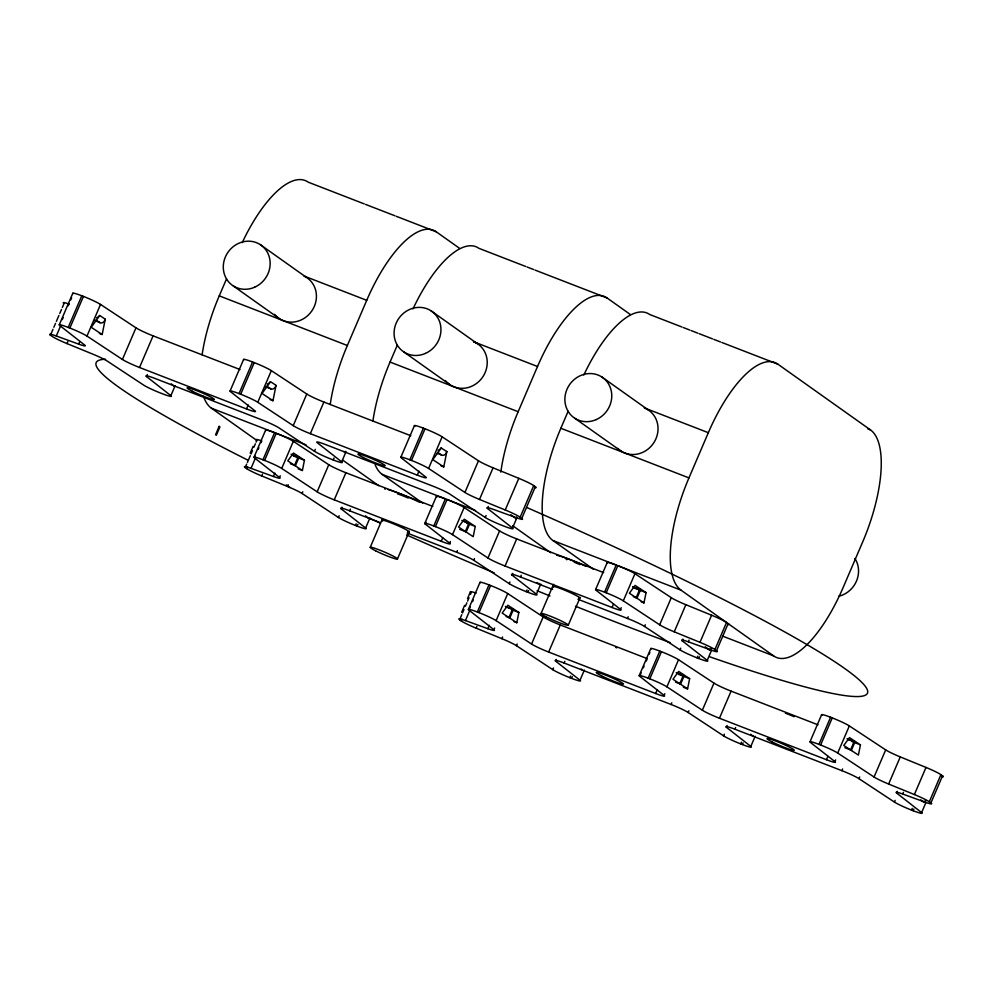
<?xml version="1.0" encoding="UTF-8"?>
<svg xmlns="http://www.w3.org/2000/svg" width="993" height="993" viewBox="0 0 993 993"><rect width="100%" height="100%" fill="white"/><g stroke="black" fill="none" stroke-linecap="round" stroke-linejoin="round"><path stroke-width="1.49" d="M446.838 451.604L441.277 448.029M102.18 334.517L105.246 319.15L99.759 315.526L91.207 327.28L102.18 334.517L99.374 333.425M272.976 400.7L276.042 385.334L270.568 381.722L262.015 393.476L272.976 400.7L270.183 399.62M302.393 470.496L304.441 460.243L293.481 453.019L287.784 460.851L302.393 470.496L298.161 468.857M440.979 465.816L443.772 466.896L446.85 451.53M475.25 526.439L473.202 536.679L458.58 527.035L464.277 519.202L475.25 526.439L466.921 523.212M516.794 622.71L518.842 612.458L507.882 605.234L502.173 613.066L516.794 622.71L513.964 621.606M643.998 602.875L646.046 592.635L635.086 585.398L629.376 593.231L643.998 602.875L641.18 601.783M687.59 688.894L689.639 678.653L678.678 671.417L672.981 679.249L687.59 688.894L683.358 687.255M860.447 744.849L858.399 755.09L843.777 745.445L849.474 737.613L860.447 744.849L852.131 741.622M174.669 385.793L174.507 386.414L172.621 384.936M345.626 451.356L345.303 452.609L343.888 451.492M516.596 516.919L516.112 518.793L512.338 515.839M538.951 583.363L538.156 583.487M709.921 648.925L709.585 650.179L706.445 647.709M753.352 735.565L753.178 736.198L751.924 735.217M924.309 801.14L923.986 802.394L920.834 799.924M175.116 385.768L170.883 395.648A14.808 1.291 23.2 0 1 162.418 393.762L160.767 393.129A14.808 1.291 23.2 0 1 143.662 385.098L107.318 361.129A14.808 1.291 23.2 0 0 92.734 354.104L67.003 343.59A14.808 1.291 23.2 0 1 52.083 336.342L50.457 335.2L53.001 329.266M53.845 327.28L55.546 323.333M56.39 321.347L58.935 315.426M59.779 313.44L61.479 309.493M62.323 307.507L64.024 303.56A14.808 1.291 23.2 0 1 68.927 304.019M59.27 324.823L72.837 293.183M62.298 319.597L63.155 317.623M68.232 305.757L69.076 303.784M70.776 299.824L71.62 297.85M50.457 335.2A14.808 1.291 23.2 0 1 56.291 335.994L60.523 326.101M56.291 335.994L78.67 344.124A14.808 1.291 23.2 0 0 84.777 345.117L59.754 325.53A14.808 1.291 23.2 0 1 68.219 327.417L81.786 295.777L83.437 296.423A14.808 1.291 23.2 0 1 100.529 304.441L135.979 327.827A14.808 1.291 23.2 0 0 153.083 335.845L239.996 369.533M68.219 327.417L69.87 328.062L83.437 296.423M67.003 343.59L67.847 341.617M78.67 344.124L79.514 342.138M414.925 426.282A14.808 1.291 23.2 0 1 423.378 428.169L425.029 428.802A14.808 1.291 23.2 0 1 442.133 436.821L478.477 460.802A14.808 1.291 23.2 0 0 493.062 467.827L518.805 478.341A14.808 1.291 23.2 0 1 533.725 485.589L535.339 486.731L521.784 518.371L520.158 517.229A14.808 1.291 23.2 0 0 505.238 509.98L479.507 499.454A14.808 1.291 23.2 0 1 464.923 492.441L428.579 468.46A14.808 1.291 23.2 0 0 411.474 460.442L409.824 459.809A14.808 1.291 23.2 0 0 401.358 457.922L425.761 477.025A14.808 1.291 23.2 0 1 417.296 475.138L310.325 433.68A14.808 1.291 23.2 0 1 293.22 425.649L257.77 402.277A14.808 1.291 23.2 0 0 240.678 394.246L239.028 393.613A14.808 1.291 23.2 0 0 230.562 391.726L254.965 410.829A14.808 1.291 23.2 0 1 246.5 408.942L139.517 367.484A14.808 1.291 23.2 0 1 122.412 359.466L86.974 336.081L100.529 304.441M122.412 359.466L135.979 327.827M139.517 367.484L153.083 335.845M170.883 395.648L146.48 376.546L147.324 374.572M202.125 354.836A98.717 36.84 -68.8 0 1 219.254 295.864L226.516 278.921M230.078 391.019L243.633 359.379M239.028 393.613L252.582 361.973L254.233 362.619A14.808 1.291 23.2 0 1 271.337 370.637L306.775 394.022A14.808 1.291 23.2 0 0 323.879 402.041L410.804 435.728M240.678 394.246L254.233 362.619M246.5 408.942L248.188 404.983M257.77 402.277L271.337 370.637M250.199 453.193L253.103 446.416M369.979 517.837L365.623 528.015A14.808 1.291 23.2 0 1 357.157 526.129L355.506 525.483A14.808 1.291 23.2 0 1 338.402 517.465L302.058 493.484A14.808 1.291 23.2 0 0 287.474 486.471L261.742 475.957A14.808 1.291 23.2 0 1 246.823 468.708L245.197 467.554L246.649 464.165M247.381 462.477L250.286 455.688M251.006 454L252.458 450.611M253.91 447.222L255.362 443.834M256.095 442.133L256.827 440.445A14.808 1.291 23.2 0 1 261.78 440.917L261.035 442.642M246.823 468.708L247.542 467.008M254.009 457.19L265.64 430.068M280.249 475.796L279.517 477.484L254.493 457.897L255.226 456.197M258.13 449.419L258.863 447.731M245.197 467.554A14.808 1.291 23.2 0 1 251.03 468.348L255.387 458.183M254.493 457.897A14.808 1.291 23.2 0 1 262.959 459.784L274.589 432.663A14.808 1.291 23.2 0 0 265.876 430.565M262.959 459.784L264.61 460.417L276.24 433.308A14.808 1.291 23.2 0 1 293.332 441.326L328.782 464.712A14.808 1.291 23.2 0 0 345.887 472.73L432.799 506.418M261.742 475.957L262.462 474.257M293.22 425.649L306.775 394.022M251.03 468.348L273.41 476.479L274.862 473.09M450.425 541.495L449.705 543.196A14.808 1.291 23.2 0 1 441.24 541.309L334.256 499.851A14.808 1.291 23.2 0 1 317.152 491.82L281.714 468.448L293.332 441.326M298.148 456.979L298.918 457.525L295.331 465.891L294.561 465.345L298.148 456.979L291.023 454.223M330.222 404.486A98.717 36.84 -68.8 0 1 347.351 345.514L366.727 300.32A98.717 36.84 -68.8 0 1 436.312 231.828L459.449 248.25M287.474 486.471L288.206 484.77M310.325 433.68L323.879 402.041M345.924 451.952L341.679 461.844A14.808 1.291 23.2 0 1 333.214 459.958L331.563 459.312A14.808 1.291 23.2 0 1 314.471 451.294L315.315 449.32M302.058 493.484L302.791 491.796M317.152 491.82L328.782 464.712M333.214 459.958L334.07 457.984M372.921 421.032A98.717 36.84 -68.8 0 1 390.05 362.06L397.324 345.117M334.256 499.851L345.887 472.73M365.623 528.015L341.22 508.912L341.952 507.212M338.402 517.465L339.134 515.777M341.22 508.912A14.808 1.291 23.2 0 1 349.685 510.799L350.405 509.099M355.506 525.483L356.226 523.795M357.157 526.129L357.89 524.428M400.874 457.214L414.441 425.575M370.228 547.342L382.144 519.525M409.824 459.809L423.378 428.169M411.474 460.442L425.029 428.802M417.296 475.138L418.996 471.179M428.579 468.46L442.133 436.821M397.448 558.997L409.377 531.181M424.818 523.373L436.436 496.264M449.705 543.196L425.302 524.093L426.022 522.392M425.302 524.093A14.808 1.291 23.2 0 1 433.767 525.98L445.385 498.858A14.808 1.291 23.2 0 0 436.92 496.972M433.767 525.98L435.418 526.613L447.036 499.491A14.808 1.291 23.2 0 1 464.141 507.522L499.578 530.895A14.808 1.291 23.2 0 0 516.683 538.914L603.607 572.601M441.24 541.309L442.692 537.908M464.923 492.441L478.477 460.802M621.221 607.691L620.501 609.379A14.808 1.291 23.2 0 1 612.036 607.493L505.065 566.035A14.808 1.291 23.2 0 1 487.96 558.016L452.51 534.631L464.141 507.522M468.944 523.174L469.714 523.721L466.127 532.087L465.357 531.528L468.944 523.174L461.832 520.419M407.18 533.08L456.656 552.257L457.388 550.556M479.507 499.454L493.062 467.827M500.82 472.134A98.717 36.84 -68.8 0 1 518.16 411.71L537.523 366.504A98.717 36.84 -68.8 0 1 607.12 298.012L630.257 314.446M516.72 518.147L512.487 528.04L487.464 508.441L488.308 506.467M512.487 528.04A14.808 1.291 23.2 0 1 504.022 526.153L502.371 525.508A14.808 1.291 23.2 0 1 485.267 517.49L486.111 515.516M540.775 584.033L536.419 594.199A14.808 1.291 23.2 0 1 527.953 592.312L526.302 591.679A14.808 1.291 23.2 0 1 509.21 583.661L473.76 560.275L474.493 558.575M505.238 509.98L518.805 478.341M461.695 612.184L464.6 605.407M467.504 598.63L470.409 591.853M584.368 670.052L580.011 680.23A14.808 1.291 23.2 0 1 571.558 678.343L569.908 677.698A14.808 1.291 23.2 0 1 552.803 669.679L516.459 645.698A14.808 1.291 23.2 0 0 501.875 638.685L476.131 628.159A14.808 1.291 23.2 0 1 461.211 620.923L459.598 619.769L461.77 614.679M462.502 612.991L463.954 609.603M465.407 606.214L466.859 602.825M467.591 601.125L469.044 597.736M470.496 594.348L471.216 592.647A14.808 1.291 23.2 0 1 476.181 593.131M487.96 558.016L499.578 530.895M461.211 620.923L461.944 619.222M468.411 609.404L480.029 582.283M469.627 608.411L470.347 606.723M472.531 601.634L473.251 599.933M459.598 619.769A14.808 1.291 23.2 0 1 465.432 620.563L469.788 610.397M494.638 627.998L493.918 629.699L468.895 610.112A14.808 1.291 23.2 0 1 477.36 611.998L488.978 584.877L490.629 585.522A14.808 1.291 23.2 0 1 507.733 593.541L543.171 616.926A14.808 1.291 23.2 0 0 560.275 624.945L647.2 658.62M477.36 611.998L479.011 612.631L490.629 585.522M520.158 517.229L533.725 485.589M593.454 569.287L552.964 540.552A98.717 36.84 -68.8 0 1 560.859 428.256L568.12 411.301M476.131 628.159L476.863 626.471M505.065 566.035L516.683 538.914M465.432 620.563L487.799 628.693L489.251 625.305M536.419 594.199L512.016 575.096L512.748 573.408M509.21 583.661L509.93 581.96M664.826 693.71L664.094 695.398A14.808 1.291 23.2 0 1 655.628 693.511L548.657 652.053A14.808 1.291 23.2 0 1 531.553 644.035L496.115 620.65L507.733 593.541M512.016 575.096A14.808 1.291 23.2 0 1 520.481 576.983L521.213 575.295M512.537 609.193L513.307 609.739L509.732 618.105L508.95 617.559L512.537 609.193L505.425 606.438M501.875 638.685L502.595 636.985M526.302 591.679L527.035 589.979M527.953 592.312L528.686 590.624M516.459 645.698L517.179 644.01M541.024 613.537L553.535 584.331M531.553 644.035L543.171 616.926M548.657 652.053L560.275 624.945M568.257 625.18L580.173 597.376M580.011 680.23L555.621 661.127L556.341 659.426M552.803 669.679L553.523 667.979M555.621 661.127A14.808 1.291 23.2 0 1 564.074 663.014L564.806 661.313M595.614 589.569L607.244 562.448M620.501 609.379L596.098 590.276A14.808 1.291 23.2 0 1 604.563 592.163L616.181 565.054A14.808 1.291 23.2 0 0 607.48 562.957M569.908 677.698L570.627 675.997M604.563 592.163L606.214 592.809L617.832 565.687A14.808 1.291 23.2 0 1 634.937 573.706L671.74 597.985A14.808 1.291 23.2 0 0 684.822 604.278L711.609 615.226A14.808 1.291 23.2 0 1 726.528 622.462L714.898 649.583L716.524 650.738L728.142 623.616A14.808 1.291 23.2 0 1 728.154 624.572M571.558 678.343L572.278 676.643M612.036 607.493L613.488 604.104M714.898 649.583A14.808 1.291 23.2 0 0 699.978 642.334L674.247 631.821A14.808 1.291 23.2 0 1 659.662 624.808L623.319 600.827L634.937 573.706M639.74 589.358L640.522 589.916L636.935 598.27L636.165 597.724L639.74 589.358L632.628 586.602M577.988 599.275L627.464 618.44L628.184 616.752M773.609 655.889L681.061 590.19A98.717 36.84 -68.8 0 1 688.956 477.894L708.332 432.7A98.717 36.84 -68.8 0 1 777.916 364.208L870.464 429.907A98.717 36.84 -68.8 0 1 862.569 542.203L843.194 587.397A98.717 36.84 -68.8 0 1 773.609 655.889L722.904 636.24M711.584 650.229L707.227 660.395A14.808 1.291 23.2 0 1 698.762 658.508L697.111 657.875A14.808 1.291 23.2 0 1 680.006 649.844L644.569 626.471L645.289 624.771M659.662 624.808L671.28 597.687M639.207 675.588L650.837 648.479M664.094 695.398L639.691 676.295L641.143 672.906M643.327 667.83L644.06 666.129M646.232 661.053L646.964 659.352M649.137 654.263L649.869 652.575M639.691 676.295A14.808 1.291 23.2 0 1 648.156 678.182L659.786 651.073L661.437 651.706A14.808 1.291 23.2 0 1 678.529 659.724L713.979 683.11A14.808 1.291 23.2 0 0 731.084 691.128L817.996 724.816M648.156 678.182L649.807 678.827L661.437 651.706M674.247 631.821L685.865 604.7M655.628 693.511L657.081 690.123M707.227 660.395L682.203 640.808L682.923 639.107M680.006 649.844L680.739 648.156M835.622 759.906L834.902 761.594A14.808 1.291 23.2 0 1 826.437 759.707L719.453 718.249A14.808 1.291 23.2 0 1 702.349 710.231L666.911 686.846L678.529 659.724M682.203 640.808A14.808 1.291 23.2 0 1 688.31 641.813L689.043 640.113M683.345 675.389L684.115 675.935L680.528 684.289L679.758 683.743L683.345 675.389L676.221 672.621M564.074 663.014L671.057 704.471L671.789 702.771M699.978 642.334L711.609 615.226M697.111 657.875L697.831 656.174M698.762 658.508L699.482 656.82M688.31 641.813L710.69 649.943L711.41 648.243M755.176 736.247L750.82 746.413A14.808 1.291 23.2 0 1 742.354 744.527L740.704 743.894A14.808 1.291 23.2 0 1 723.599 735.875L688.161 712.49L688.881 710.789M702.349 710.231L713.979 683.11M719.453 718.249L731.084 691.128M750.82 746.413L726.417 727.31L727.149 725.622M723.599 735.875L724.331 734.175M726.417 727.31A14.808 1.291 23.2 0 1 734.882 729.197L735.602 727.509M740.704 743.894L741.436 742.193M742.354 744.527L743.087 742.838M810.015 741.783L821.633 714.662M834.902 761.594L810.499 742.491A14.808 1.291 23.2 0 1 818.964 744.378L830.582 717.256L832.233 717.902A14.808 1.291 23.2 0 1 849.338 725.92L886.141 750.187A14.808 1.291 23.2 0 0 899.224 756.48L925.997 767.428A14.808 1.291 23.2 0 1 940.917 774.677L942.543 775.831L930.913 802.952A14.808 1.291 23.2 0 1 925.091 802.158L902.711 794.028A14.808 1.291 23.2 0 0 896.592 793.022L897.324 791.322M818.964 744.378L820.615 745.023L832.233 717.902M826.437 759.707L827.889 756.318M930.913 802.952L929.299 801.798A14.808 1.291 23.2 0 0 914.379 794.549L888.636 784.036A14.808 1.291 23.2 0 1 874.063 777.022L837.707 753.042L849.338 725.92M854.141 741.572L854.911 742.119L851.324 750.485L850.554 749.938L854.141 741.572L847.029 738.817M734.882 729.197L841.853 770.655L842.585 768.967M925.972 802.443L921.616 812.609A14.808 1.291 23.2 0 1 913.15 810.722L911.5 810.077A14.808 1.291 23.2 0 1 894.408 802.059L858.957 778.673L859.69 776.985M874.063 777.022L885.682 749.901M888.636 784.036L900.266 756.914M894.408 802.059L895.127 800.37M902.711 794.028L903.431 792.327M914.379 794.549L925.997 767.428M911.5 810.077L912.232 808.389M913.15 810.722L913.883 809.022M925.091 802.158L925.811 800.457M929.299 801.798L940.917 774.677M441.364 447.917L432.811 459.66L443.772 466.896M364.257 203.9L308.215 182.178A98.717 36.84 -68.8 0 0 242.23 242.64M365.598 204.421L394.953 215.791M396.281 216.313L436.312 231.828M525.719 266.472L479.011 248.374A98.717 36.84 -68.8 0 0 413.026 308.835M527.06 266.993L533.725 269.575M535.066 270.096L607.12 298.012M681.843 326.97L649.819 314.57A98.717 36.84 -68.8 0 0 583.834 375.019M683.172 327.491L689.85 330.073M691.178 330.595L697.856 333.176M699.184 333.698L712.54 338.874M713.868 339.383L720.546 341.977M721.874 342.486L777.916 364.208M867.795 428.877L870.464 429.907M304.007 276.017L366.727 300.32M537.523 366.504L473.475 341.691A24.676 22.802 -54.6 0 1 482.25 377.663A24.676 22.802 -54.6 0 1 445.385 380.555M708.332 432.7L644.271 407.875A24.676 22.802 -54.6 0 1 653.754 442.841A24.676 22.802 -54.6 0 1 617.733 448.439M219.254 295.864L347.351 345.514M390.05 362.06L518.16 411.71M560.859 428.256L688.956 477.894M94.174 320.379L99.945 322.613L95.837 319.895M264.982 386.562L270.741 388.797L266.633 386.091M437.218 453.317L441.55 454.993L437.429 452.287M203.491 396.294A98.717 36.84 -68.8 0 0 211.36 408.16L306.105 444.876M375.168 464.836A98.717 36.84 -68.8 0 0 382.156 474.356L475.573 510.551M552.964 540.552L681.061 590.19M291.793 454.769L298.918 457.525M462.601 520.965L469.714 523.721M633.397 587.148L640.522 589.916M293.357 455.948L296.125 457.028M298.893 458.096L304.441 460.243M633.571 587.794L646.046 592.635M290.291 463.681L294.561 465.345M459.672 529.331L465.357 531.528M633.311 596.619L636.165 597.724M349.685 510.799L380.443 522.715M520.481 576.983L552.58 589.42M507.622 607.53L513.307 609.739M676.99 673.18L684.115 675.935M847.799 739.363L854.911 742.119M511.904 609.776L518.842 612.458M678.554 674.359L689.639 678.653M506.107 616.454L508.95 617.559M675.488 682.092L679.758 683.743M844.869 747.729L850.554 749.938M485.267 517.49L449.829 494.104A14.808 1.291 23.2 0 0 432.725 486.086L325.741 444.628A14.808 1.291 23.2 0 0 317.276 442.741L341.679 461.844M314.471 451.294L279.021 427.909A14.808 1.291 23.2 0 0 261.916 419.89L154.945 378.432A14.808 1.291 23.2 0 0 146.48 376.546M601.733 376.906L647.995 409.761M430.925 310.722L477.199 343.566M574.91 418.338L621.184 451.194M260.129 244.526L306.403 277.382M404.114 352.143L450.375 384.999M233.305 285.959L279.579 318.803M512.574 525.645L550.755 552.741M382.156 474.356L422.646 503.103M342.933 460.268L378.792 485.726M211.36 408.16L256.479 440.197M286.282 484.932L289.981 487.563M896.592 793.022L921.616 812.609M705.191 646.728L705.812 647.225M510.923 514.734L511.867 515.479M750.671 734.224L751.291 734.721M536.903 582.506L537.523 583.003M581.128 669.021L582.382 670.002M365.474 515.826L366.094 516.31M366.727 516.807L367.981 517.787M171.206 383.832L172.149 384.564M304.553 276.327A24.676 22.802 -54.6 0 1 310.772 312.361A24.676 22.802 -54.6 0 1 274.577 314.371M854.899 558.451A24.676 22.802 -54.6 0 1 838.688 596.272M527.035 507.622A419.567 36.567 23.2 0 1 854.998 676.283A419.567 36.567 23.2 0 1 709.858 656.832M670.337 642.657A419.567 36.567 23.2 0 1 575.481 606.251M549.961 595.974A419.567 36.567 23.2 0 1 537.076 590.711M494.34 572.949A419.567 36.567 23.2 0 1 406.646 534.966M380.393 523.174A419.567 36.567 23.2 0 1 370.637 518.743M247.356 459.883A419.567 36.567 23.2 0 1 105.593 359.243M556.701 555.286A24.676 2.147 23.2 0 1 586.031 566.407M384.651 489.04A24.676 2.147 23.2 0 1 385.371 489.028M388.114 489.586A24.676 2.147 23.2 0 1 419.555 502.272M566.221 559.444A14.808 1.291 23.2 0 1 567.003 559.655M574.177 562.199A14.808 1.291 23.2 0 1 579.962 564.62M397.548 493.881A14.808 1.291 23.2 0 1 408.197 498.002M487.464 508.441A14.808 1.291 23.2 0 1 493.571 509.446L515.95 517.576A14.808 1.291 23.2 0 0 521.784 518.371M535.339 486.731A14.808 1.291 23.2 0 1 534.892 487.613M243.844 359.851A14.808 1.291 23.2 0 1 252.582 361.973M69.87 328.062A14.808 1.291 23.2 0 1 86.974 336.081M73.048 293.655A14.808 1.291 23.2 0 1 81.786 295.777M446.664 451.592A5.126 4.431 65.1 0 1 441.513 455.204M275.868 385.396A5.126 4.431 65.1 0 1 270.717 389.008M105.084 319.101A5.139 4.444 65.1 0 1 99.921 322.824M99.573 315.464A5.437 4.282 -9.7 0 1 96.433 317.822M441.103 447.967A5.424 4.27 -9.7 0 1 438.037 450.214M270.307 381.771A5.424 4.27 -9.7 0 1 267.241 384.018M279.517 477.484A14.808 1.291 23.2 0 1 273.41 476.479M456.656 552.257A14.808 1.291 23.2 0 1 473.76 560.275M627.464 618.44A14.808 1.291 23.2 0 1 644.569 626.471M716.524 650.738A14.808 1.291 23.2 0 1 710.69 649.943M606.214 592.809A14.808 1.291 23.2 0 1 623.319 600.827M435.418 526.613A14.808 1.291 23.2 0 1 452.51 534.631M264.61 460.417A14.808 1.291 23.2 0 1 281.714 468.448M382.653 521.089A14.808 1.291 23.2 0 1 396.083 524.912A14.808 1.291 23.2 0 1 407.788 531.888M553.449 587.273A14.808 1.291 23.2 0 1 566.891 591.108A14.808 1.291 23.2 0 1 578.596 598.071M942.543 775.831A14.808 1.291 23.2 0 1 941.712 776.625M822.117 715.37A14.808 1.291 23.2 0 1 830.582 717.256M651.073 648.975A14.808 1.291 23.2 0 1 659.786 651.073M480.277 582.779A14.808 1.291 23.2 0 1 488.978 584.877M493.918 629.699A14.808 1.291 23.2 0 1 487.799 628.693M671.057 704.471A14.808 1.291 23.2 0 1 688.161 712.49M841.853 770.655A14.808 1.291 23.2 0 1 858.957 778.673M820.615 745.023A14.808 1.291 23.2 0 1 837.707 753.042M649.807 678.827A14.808 1.291 23.2 0 1 666.911 686.846M479.011 612.631A14.808 1.291 23.2 0 1 496.115 620.65M615.722 647.424A14.808 1.291 23.2 0 1 616.852 647.858M785.401 713.197A14.808 1.291 23.2 0 1 794.052 716.698M219.143 426.369L215.568 434.723L216.337 435.269L219.925 426.916L219.143 426.369M254.593 287.238A24.676 22.802 -54.6 0 0 261.904 245.792A24.676 22.802 -54.6 0 0 223.661 262.686A24.676 22.802 -54.6 0 0 254.593 287.238M425.389 353.434A24.676 22.802 -54.6 0 0 432.7 311.988A24.676 22.802 -54.6 0 0 394.457 328.882A24.676 22.802 -54.6 0 0 425.389 353.434M596.197 419.617A24.676 22.802 -54.6 0 0 603.508 378.172A24.676 22.802 -54.6 0 0 565.253 395.077A24.676 22.802 -54.6 0 0 596.197 419.617M375.553 550.755A14.808 1.291 23.2 0 0 397.337 559.084A14.808 1.291 23.2 0 0 378.618 549.65A14.808 1.291 23.2 0 0 375.553 550.755M546.349 616.951A14.808 1.291 23.2 0 0 568.145 625.28A14.808 1.291 23.2 0 0 549.427 615.846A14.808 1.291 23.2 0 0 546.349 616.951M192.431 391.279A14.808 1.291 23.2 0 0 214.227 399.608A14.808 1.291 23.2 0 0 195.509 390.175A14.808 1.291 23.2 0 0 192.431 391.279M363.239 457.475A14.808 1.291 23.2 0 0 385.023 465.804A14.808 1.291 23.2 0 0 366.305 456.37A14.808 1.291 23.2 0 0 363.239 457.475M601.572 675.861A14.808 1.291 23.2 0 0 623.356 684.177A14.808 1.291 23.2 0 0 604.638 674.756A14.808 1.291 23.2 0 0 601.572 675.861M772.368 742.044A14.808 1.291 23.2 0 0 794.164 750.373A14.808 1.291 23.2 0 0 775.446 740.939A14.808 1.291 23.2 0 0 772.368 742.044"/></g></svg>
